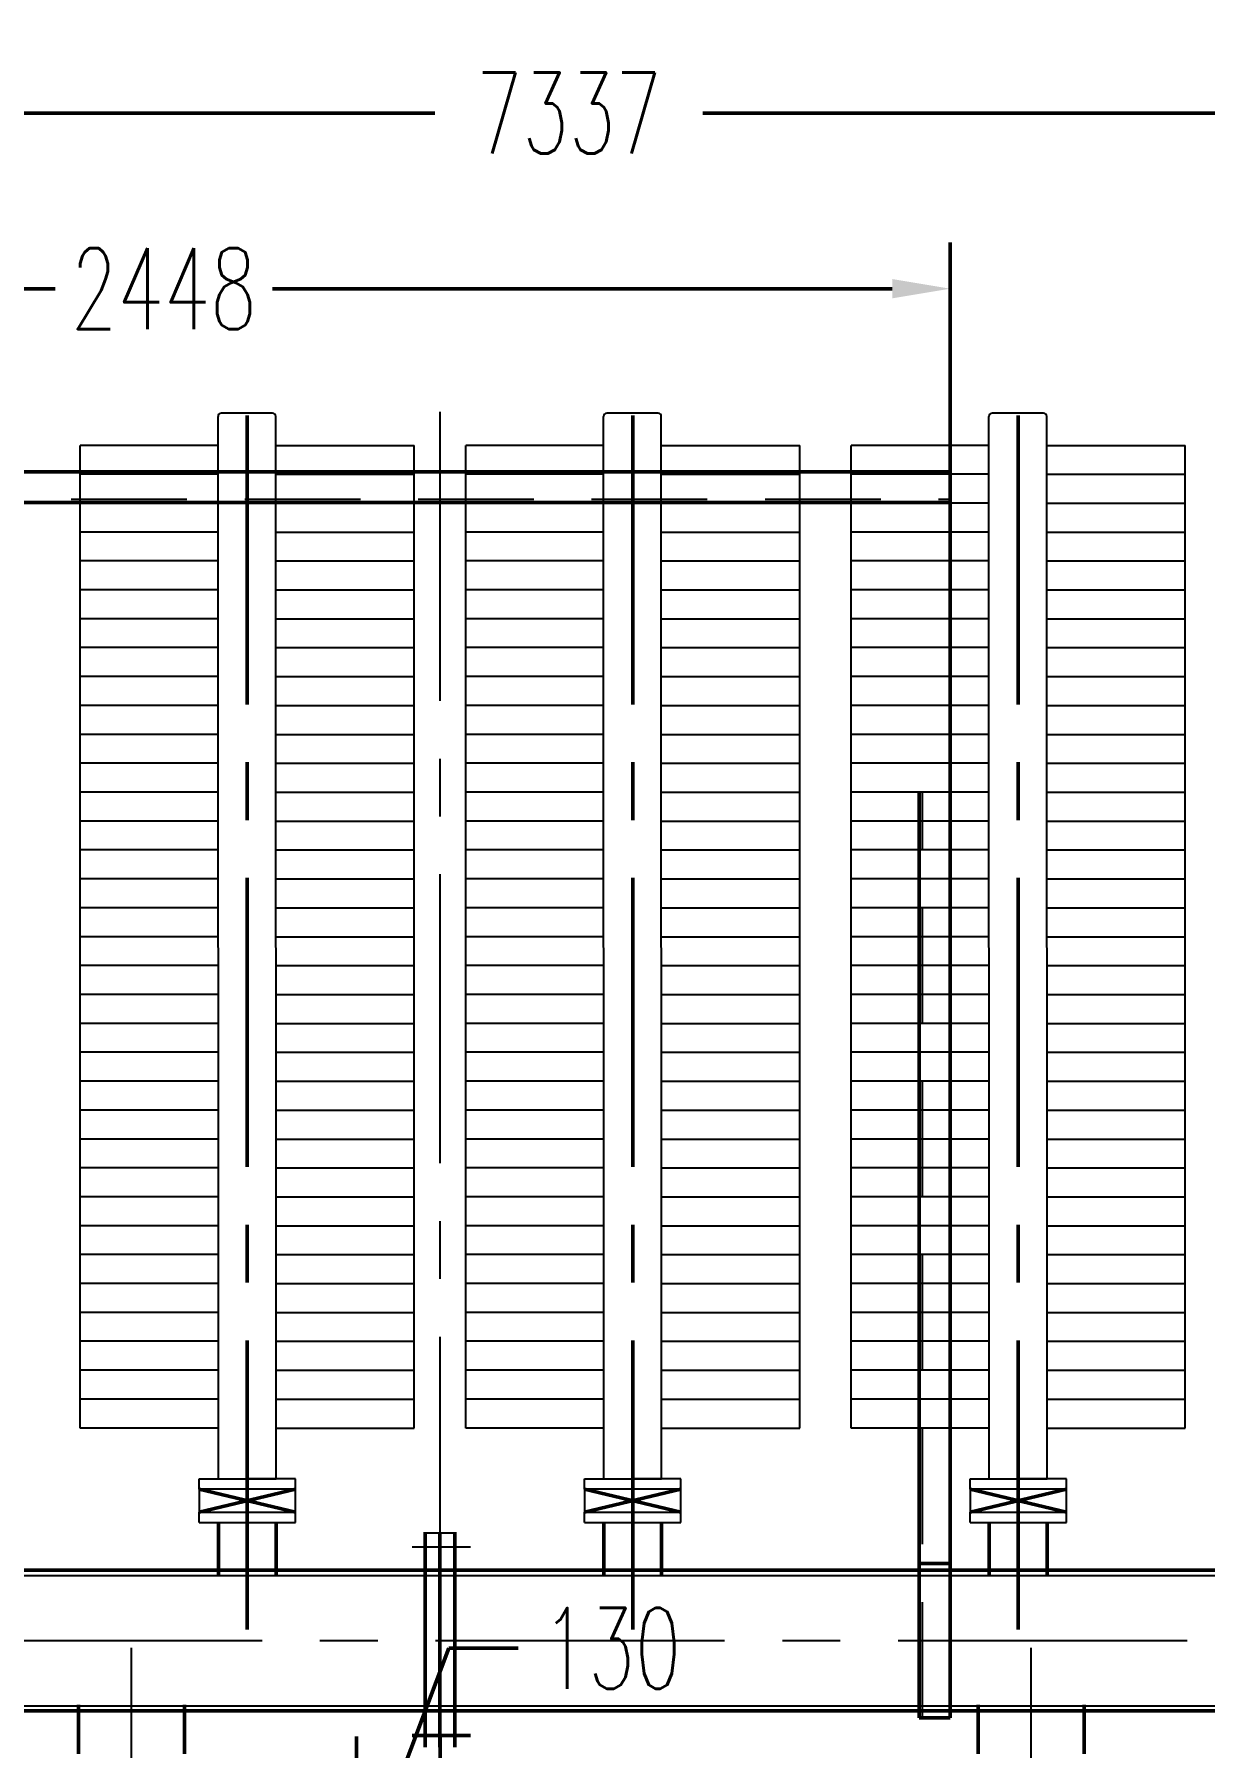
# Model space of a CAD drawing. Header units: millimetres. Extents: x 71406 to 93150, y 2492 to 17792.
# Drawn here: x 76297 to 78119, y 8147 to 10814 of the extents above; entities that cross this region are included whole.
import ezdxf

# ---------------------------------------------------------------- set-up
doc = ezdxf.new("R2010")
doc.units = ezdxf.units.MM
doc.header["$LTSCALE"] = 360
for name, pattern in [('CENTER', [2, 1.25, -0.25, 0.25, -0.25]), ('DASHED', [0.75, 0.5, -0.25]), ('DIVIDE', [1.25, 0.5, -0.25, 0, -0.25, 0, -0.25])]:
    doc.linetypes.add(name, pattern=pattern)
for name, color, linetype, lineweight in [('0粗实线层', 7, 'Continuous', 50), ('1虚线层', 5, 'DASHED', 25), ('2中心线层', 1, 'CENTER', 25)]:
    doc.layers.add(name, color=color, linetype=linetype, lineweight=lineweight)
doc.layers.add('5', color=3, linetype='Continuous')
doc.layers.add('6', color=4, linetype='DIVIDE')
doc.styles.add('TH_GBDIM', font='txt.shx', dxfattribs={"width": 0.67, "bigfont": 'hztxt.shx'})
doc.dimstyles.new('TH_GBDIM', dxfattribs={"dimscale": 36, "dimtxt": 3.5, "dimasz": 2.5, "dimexe": 2, "dimexo": 0, "dimgap": 1.5, "dimtad": 0, "dimtoh": 1, "dimdec": 1, "dimdsep": 46, "dimtxsty": 'TH_GBDIM', "dimcen": 2.5, "dimclrd": 3, "dimclre": 3, "dimclrt": 6, "dimadec": 0, "dimazin": 2, "dimtfac": 0.714286, "dimtdec": 1, "dimtmove": 0, "dimatfit": 3, "dimfxl": 2, "dimtzin": 0, "dimlwd": -1, "dimlwe": -1, "dimarcsym": 0})

# ---------------------------------------------------------------- blocks, each defined once
blk = doc.blocks.new('低压侧联管')
at = {"color": 1, "linetype": 'CENTER'}
for p, q in [((-305, 1907.5), (-305, -57.5)), ((295, 1907.5), (295, -57.5)), ((895, 1907.5), (895, -57.5))]:
    blk.add_line(p, q, dxfattribs=at)
at = {"color": 0}
for p, q in [((-380, 200), (-230, 236)), ((-230, 200), (-380, 236)), ((-380, 200), (-230, 236)), ((-230, 200), (-380, 236)), ((-380, 200), (-230, 236)), ((-230, 200), (-380, 236)), ((220, 200), (370, 236)), ((370, 200), (220, 236)), ((220, 200), (370, 236)), ((370, 200), (220, 236)), ((220, 200), (370, 236)), ((370, 200), (220, 236)), ((820, 200), (970, 236)), ((970, 200), (820, 236)), ((820, 200), (970, 236)), ((970, 200), (820, 236)), ((-350, 100), (-350, 184)), ((-350, 100), (-350, 184)), ((-350, 100), (-350, 184)), ((-260, 100), (-260, 184)), ((-260, 100), (-260, 184)), ((-260, 100), (-260, 184)), ((250, 100), (250, 184)), ((250, 100), (250, 184)), ((250, 100), (250, 184)), ((340, 100), (340, 184)), ((340, 100), (340, 184)), ((340, 100), (340, 184)), ((850, 100), (850, 184)), ((850, 100), (850, 184)), ((940, 100), (940, 184)), ((940, 100), (940, 184))]:
    blk.add_line(p, q, dxfattribs=at)
at = {"layer": '0粗实线层', "color": 0}
for p, q in [((-28, -166), (-28, 169)), ((-5, -166), (-5, 169)), ((18, -166), (18, 169)), ((-3462, 109.5), (3452, 109.5)), ((-567.5, -176), (-567.5, -100)), ((-402.5, -176), (-402.5, -100)), ((832.5, -176), (832.5, -100)), ((997.5, -176), (997.5, -100)), ((-3462, -109.5), (3452, -109.5))]:
    blk.add_line(p, q, dxfattribs=at)
at = {"layer": '0粗实线层', "color": 1}
blk.add_line((-48.5, -147.5), (42.3, -147.5), dxfattribs=at)
at = {"layer": '2中心线层'}
for p, q in [((-3612, 0), (3495.7, 0)), ((-485, -993), (-485, -11.3)), ((915, -993), (915, -11.3))]:
    blk.add_line(p, q, dxfattribs=at)
at = {"layer": '5', "color": 0}
for p, q in [((-350, 252), (-350.5, 1906)), ((-265.5, 1911), (-345.5, 1911)), ((-260, 252), (-260.5, 1906)), ((250, 252), (249.5, 1906)), ((334.5, 1911), (254.5, 1911)), ((340, 252), (339.5, 1906)), ((850, 252), (849.5, 1906)), ((934.5, 1911), (854.5, 1911)), ((940, 252), (939.5, 1906)), ((-565, 331), (-565, 1861)), ((-350, 1861), (-565, 1861)), ((-350, 1861), (-565, 1861)), ((-350, 1861), (-565, 1861)), ((-350, 1861), (-565, 1861)), ((-350, 1861), (-565, 1861)), ((-350, 1861), (-565, 1861)), ((-350, 1861), (-565, 1861)), ((-350, 1861), (-565, 1861)), ((-350, 1861), (-565, 1861)), ((-350, 1861), (-565, 1861)), ((-350, 1861), (-565, 1861)), ((-350, 1861), (-565, 1861)), ((-350, 1861), (-565, 1861)), ((-350, 1861), (-565, 1861)), ((-350, 1861), (-565, 1861)), ((-350, 1861), (-565, 1861)), ((-260, 1861), (-45, 1861)), ((-260, 1861), (-45, 1861)), ((-260, 1861), (-45, 1861)), ((-260, 1861), (-45, 1861)), ((-260, 1861), (-45, 1861)), ((-260, 1861), (-45, 1861)), ((-260, 1861), (-45, 1861)), ((-260, 1861), (-45, 1861)), ((-260, 1861), (-45, 1861)), ((-260, 1861), (-45, 1861)), ((-260, 1861), (-45, 1861)), ((-260, 1861), (-45, 1861)), ((-260, 1861), (-45, 1861)), ((-260, 1861), (-45, 1861)), ((-260, 1861), (-45, 1861)), ((-260, 1861), (-45, 1861)), ((-45, 331), (-45, 1861)), ((35, 331), (35, 1861)), ((250, 1861), (35, 1861)), ((250, 1861), (35, 1861)), ((250, 1861), (35, 1861)), ((250, 1861), (35, 1861)), ((250, 1861), (35, 1861)), ((250, 1861), (35, 1861)), ((250, 1861), (35, 1861)), ((250, 1861), (35, 1861)), ((250, 1861), (35, 1861)), ((250, 1861), (35, 1861)), ((250, 1861), (35, 1861)), ((250, 1861), (35, 1861)), ((250, 1861), (35, 1861)), ((250, 1861), (35, 1861)), ((250, 1861), (35, 1861)), ((250, 1861), (35, 1861)), ((340, 1861), (555, 1861)), ((340, 1861), (555, 1861)), ((340, 1861), (555, 1861)), ((340, 1861), (555, 1861)), ((340, 1861), (555, 1861)), ((340, 1861), (555, 1861)), ((340, 1861), (555, 1861)), ((340, 1861), (555, 1861)), ((340, 1861), (555, 1861)), ((340, 1861), (555, 1861)), ((340, 1861), (555, 1861)), ((340, 1861), (555, 1861)), ((340, 1861), (555, 1861)), ((340, 1861), (555, 1861)), ((340, 1861), (555, 1861)), ((340, 1861), (555, 1861)), ((555, 331), (555, 1861)), ((635, 331), (635, 1861)), ((850, 1861), (635, 1861)), ((850, 1861), (635, 1861)), ((850, 1861), (635, 1861)), ((850, 1861), (635, 1861)), ((850, 1861), (635, 1861)), ((850, 1861), (635, 1861)), ((850, 1861), (635, 1861)), ((850, 1861), (635, 1861)), ((850, 1861), (635, 1861)), ((850, 1861), (635, 1861)), ((850, 1861), (635, 1861)), ((850, 1861), (635, 1861)), ((850, 1861), (635, 1861)), ((850, 1861), (635, 1861)), ((850, 1861), (635, 1861)), ((850, 1861), (635, 1861)), ((940, 1861), (1155, 1861)), ((940, 1861), (1155, 1861)), ((940, 1861), (1155, 1861)), ((940, 1861), (1155, 1861)), ((940, 1861), (1155, 1861)), ((940, 1861), (1155, 1861)), ((940, 1861), (1155, 1861)), ((940, 1861), (1155, 1861)), ((940, 1861), (1155, 1861)), ((940, 1861), (1155, 1861)), ((940, 1861), (1155, 1861)), ((940, 1861), (1155, 1861)), ((940, 1861), (1155, 1861)), ((940, 1861), (1155, 1861)), ((940, 1861), (1155, 1861)), ((940, 1861), (1155, 1861)), ((1155, 331), (1155, 1861)), ((-350, 331), (-565, 331)), ((-260, 331), (-45, 331)), ((250, 331), (35, 331)), ((340, 331), (555, 331)), ((850, 331), (635, 331)), ((940, 331), (1155, 331)), ((-380, 236), (-380, 252)), ((-380, 252), (-305, 252)), ((-380, 236), (-380, 252)), ((-380, 252), (-305, 252)), ((-380, 236), (-380, 252)), ((-380, 252), (-305, 252)), ((-305, 252), (-260, 252)), ((-230, 252), (-305, 252)), ((-305, 252), (-260, 252)), ((-230, 252), (-305, 252)), ((-305, 252), (-260, 252)), ((-230, 252), (-305, 252)), ((-230, 236), (-230, 252)), ((-230, 236), (-230, 252)), ((-230, 236), (-230, 252)), ((220, 236), (220, 252)), ((220, 252), (295, 252)), ((220, 236), (220, 252)), ((220, 252), (295, 252)), ((220, 236), (220, 252)), ((220, 252), (295, 252)), ((295, 252), (340, 252)), ((370, 252), (295, 252)), ((295, 252), (340, 252)), ((370, 252), (295, 252)), ((295, 252), (340, 252)), ((370, 252), (295, 252)), ((370, 236), (370, 252)), ((370, 236), (370, 252)), ((370, 236), (370, 252)), ((820, 236), (820, 252)), ((820, 252), (895, 252)), ((820, 236), (820, 252)), ((820, 252), (895, 252)), ((895, 252), (940, 252)), ((970, 252), (895, 252)), ((895, 252), (940, 252)), ((970, 252), (895, 252)), ((970, 236), (970, 252)), ((970, 236), (970, 252)), ((-230, 236), (-380, 236)), ((-380, 236), (-380, 200)), ((-230, 236), (-380, 236)), ((-380, 236), (-380, 200)), ((-230, 236), (-380, 236)), ((-380, 236), (-380, 200)), ((-230, 200), (-230, 236)), ((-230, 200), (-230, 236)), ((-230, 200), (-230, 236)), ((370, 236), (220, 236)), ((220, 236), (220, 200)), ((370, 236), (220, 236)), ((220, 236), (220, 200)), ((370, 236), (220, 236)), ((220, 236), (220, 200)), ((370, 200), (370, 236)), ((370, 200), (370, 236)), ((370, 200), (370, 236)), ((970, 236), (820, 236)), ((820, 236), (820, 200)), ((970, 236), (820, 236)), ((820, 236), (820, 200)), ((970, 200), (970, 236)), ((970, 200), (970, 236)), ((-380, 200), (-230, 200)), ((-380, 184), (-380, 200)), ((-380, 200), (-230, 200)), ((-380, 184), (-380, 200)), ((-380, 200), (-230, 200)), ((-380, 184), (-380, 200)), ((-230, 184), (-230, 200)), ((-230, 184), (-230, 200)), ((-230, 184), (-230, 200)), ((220, 200), (370, 200)), ((220, 184), (220, 200)), ((220, 200), (370, 200)), ((220, 184), (220, 200)), ((220, 200), (370, 200)), ((220, 184), (220, 200)), ((370, 184), (370, 200)), ((370, 184), (370, 200)), ((370, 184), (370, 200)), ((820, 200), (970, 200)), ((820, 184), (820, 200)), ((820, 200), (970, 200)), ((820, 184), (820, 200)), ((970, 184), (970, 200)), ((970, 184), (970, 200)), ((-380, 184), (-230, 184)), ((-380, 184), (-230, 184)), ((-380, 184), (-230, 184)), ((220, 184), (370, 184)), ((220, 184), (370, 184)), ((220, 184), (370, 184)), ((820, 184), (970, 184)), ((820, 184), (970, 184))]:
    blk.add_line(p, q, dxfattribs=at)
at = {"layer": '5', "color": 2}
for p, q in [((-350, 1816), (-565, 1816)), ((-350, 1816), (-565, 1816)), ((-350, 1816), (-565, 1816)), ((-350, 1816), (-565, 1816)), ((-350, 1816), (-565, 1816)), ((-350, 1816), (-565, 1816)), ((-350, 1816), (-565, 1816)), ((-350, 1816), (-565, 1816)), ((-350, 1816), (-565, 1816)), ((-350, 1816), (-565, 1816)), ((-260, 1816), (-45, 1816)), ((-260, 1816), (-45, 1816)), ((-260, 1816), (-45, 1816)), ((-260, 1816), (-45, 1816)), ((-260, 1816), (-45, 1816)), ((-260, 1816), (-45, 1816)), ((-260, 1816), (-45, 1816)), ((-260, 1816), (-45, 1816)), ((-260, 1816), (-45, 1816)), ((-260, 1816), (-45, 1816)), ((250, 1816), (35, 1816)), ((250, 1816), (35, 1816)), ((250, 1816), (35, 1816)), ((250, 1816), (35, 1816)), ((250, 1816), (35, 1816)), ((250, 1816), (35, 1816)), ((250, 1816), (35, 1816)), ((250, 1816), (35, 1816)), ((250, 1816), (35, 1816)), ((250, 1816), (35, 1816)), ((340, 1816), (555, 1816)), ((340, 1816), (555, 1816)), ((340, 1816), (555, 1816)), ((340, 1816), (555, 1816)), ((340, 1816), (555, 1816)), ((340, 1816), (555, 1816)), ((340, 1816), (555, 1816)), ((340, 1816), (555, 1816)), ((340, 1816), (555, 1816)), ((340, 1816), (555, 1816)), ((850, 1816), (635, 1816)), ((850, 1816), (635, 1816)), ((850, 1816), (635, 1816)), ((850, 1816), (635, 1816)), ((850, 1816), (635, 1816)), ((850, 1816), (635, 1816)), ((850, 1816), (635, 1816)), ((850, 1816), (635, 1816)), ((850, 1816), (635, 1816)), ((850, 1816), (635, 1816)), ((940, 1816), (1155, 1816)), ((940, 1816), (1155, 1816)), ((940, 1816), (1155, 1816)), ((940, 1816), (1155, 1816)), ((940, 1816), (1155, 1816)), ((940, 1816), (1155, 1816)), ((940, 1816), (1155, 1816)), ((940, 1816), (1155, 1816)), ((940, 1816), (1155, 1816)), ((940, 1816), (1155, 1816)), ((-350, 1771), (-565, 1771)), ((-350, 1771), (-565, 1771)), ((-350, 1771), (-565, 1771)), ((-350, 1771), (-565, 1771)), ((-350, 1771), (-565, 1771)), ((-350, 1771), (-565, 1771)), ((-350, 1771), (-565, 1771)), ((-350, 1771), (-565, 1771)), ((-350, 1771), (-565, 1771)), ((-350, 1771), (-565, 1771)), ((-260, 1771), (-45, 1771)), ((-260, 1771), (-45, 1771)), ((-260, 1771), (-45, 1771)), ((-260, 1771), (-45, 1771)), ((-260, 1771), (-45, 1771)), ((-260, 1771), (-45, 1771)), ((-260, 1771), (-45, 1771)), ((-260, 1771), (-45, 1771)), ((-260, 1771), (-45, 1771)), ((-260, 1771), (-45, 1771)), ((250, 1771), (35, 1771)), ((250, 1771), (35, 1771)), ((250, 1771), (35, 1771)), ((250, 1771), (35, 1771)), ((250, 1771), (35, 1771)), ((250, 1771), (35, 1771)), ((250, 1771), (35, 1771)), ((250, 1771), (35, 1771)), ((250, 1771), (35, 1771)), ((250, 1771), (35, 1771)), ((340, 1771), (555, 1771)), ((340, 1771), (555, 1771)), ((340, 1771), (555, 1771)), ((340, 1771), (555, 1771)), ((340, 1771), (555, 1771)), ((340, 1771), (555, 1771)), ((340, 1771), (555, 1771)), ((340, 1771), (555, 1771)), ((340, 1771), (555, 1771)), ((340, 1771), (555, 1771)), ((850, 1771), (635, 1771)), ((850, 1771), (635, 1771)), ((850, 1771), (635, 1771)), ((850, 1771), (635, 1771)), ((850, 1771), (635, 1771)), ((850, 1771), (635, 1771)), ((850, 1771), (635, 1771)), ((850, 1771), (635, 1771)), ((850, 1771), (635, 1771)), ((850, 1771), (635, 1771)), ((940, 1771), (1155, 1771)), ((940, 1771), (1155, 1771)), ((940, 1771), (1155, 1771)), ((940, 1771), (1155, 1771)), ((940, 1771), (1155, 1771)), ((940, 1771), (1155, 1771)), ((940, 1771), (1155, 1771)), ((940, 1771), (1155, 1771)), ((940, 1771), (1155, 1771)), ((940, 1771), (1155, 1771)), ((-350, 1726), (-565, 1726)), ((-350, 1726), (-565, 1726)), ((-350, 1726), (-565, 1726)), ((-350, 1726), (-565, 1726)), ((-350, 1726), (-565, 1726)), ((-350, 1726), (-565, 1726)), ((-350, 1726), (-565, 1726)), ((-350, 1726), (-565, 1726)), ((-350, 1726), (-565, 1726)), ((-350, 1726), (-565, 1726)), ((-260, 1726), (-45, 1726)), ((-260, 1726), (-45, 1726)), ((-260, 1726), (-45, 1726)), ((-260, 1726), (-45, 1726)), ((-260, 1726), (-45, 1726)), ((-260, 1726), (-45, 1726)), ((-260, 1726), (-45, 1726)), ((-260, 1726), (-45, 1726)), ((-260, 1726), (-45, 1726)), ((-260, 1726), (-45, 1726)), ((250, 1726), (35, 1726)), ((250, 1726), (35, 1726)), ((250, 1726), (35, 1726)), ((250, 1726), (35, 1726)), ((250, 1726), (35, 1726)), ((250, 1726), (35, 1726)), ((250, 1726), (35, 1726)), ((250, 1726), (35, 1726)), ((250, 1726), (35, 1726)), ((250, 1726), (35, 1726)), ((340, 1726), (555, 1726)), ((340, 1726), (555, 1726)), ((340, 1726), (555, 1726)), ((340, 1726), (555, 1726)), ((340, 1726), (555, 1726)), ((340, 1726), (555, 1726)), ((340, 1726), (555, 1726)), ((340, 1726), (555, 1726)), ((340, 1726), (555, 1726)), ((340, 1726), (555, 1726)), ((850, 1726), (635, 1726)), ((850, 1726), (635, 1726)), ((850, 1726), (635, 1726)), ((850, 1726), (635, 1726)), ((850, 1726), (635, 1726)), ((850, 1726), (635, 1726)), ((850, 1726), (635, 1726)), ((850, 1726), (635, 1726)), ((850, 1726), (635, 1726)), ((850, 1726), (635, 1726)), ((940, 1726), (1155, 1726)), ((940, 1726), (1155, 1726)), ((940, 1726), (1155, 1726)), ((940, 1726), (1155, 1726)), ((940, 1726), (1155, 1726)), ((940, 1726), (1155, 1726)), ((940, 1726), (1155, 1726)), ((940, 1726), (1155, 1726)), ((940, 1726), (1155, 1726)), ((940, 1726), (1155, 1726)), ((-350, 1681), (-565, 1681)), ((-350, 1681), (-565, 1681)), ((-350, 1681), (-565, 1681)), ((-350, 1681), (-565, 1681)), ((-350, 1681), (-565, 1681)), ((-350, 1681), (-565, 1681)), ((-350, 1681), (-565, 1681)), ((-350, 1681), (-565, 1681)), ((-350, 1681), (-565, 1681)), ((-350, 1681), (-565, 1681)), ((-260, 1681), (-45, 1681)), ((-260, 1681), (-45, 1681)), ((-260, 1681), (-45, 1681)), ((-260, 1681), (-45, 1681)), ((-260, 1681), (-45, 1681)), ((-260, 1681), (-45, 1681)), ((-260, 1681), (-45, 1681)), ((-260, 1681), (-45, 1681)), ((-260, 1681), (-45, 1681)), ((-260, 1681), (-45, 1681)), ((250, 1681), (35, 1681)), ((250, 1681), (35, 1681)), ((250, 1681), (35, 1681)), ((250, 1681), (35, 1681)), ((250, 1681), (35, 1681)), ((250, 1681), (35, 1681)), ((250, 1681), (35, 1681)), ((250, 1681), (35, 1681)), ((250, 1681), (35, 1681)), ((250, 1681), (35, 1681)), ((340, 1681), (555, 1681)), ((340, 1681), (555, 1681)), ((340, 1681), (555, 1681)), ((340, 1681), (555, 1681)), ((340, 1681), (555, 1681)), ((340, 1681), (555, 1681)), ((340, 1681), (555, 1681)), ((340, 1681), (555, 1681)), ((340, 1681), (555, 1681)), ((340, 1681), (555, 1681)), ((850, 1681), (635, 1681)), ((850, 1681), (635, 1681)), ((850, 1681), (635, 1681)), ((850, 1681), (635, 1681)), ((850, 1681), (635, 1681)), ((850, 1681), (635, 1681)), ((850, 1681), (635, 1681)), ((850, 1681), (635, 1681)), ((850, 1681), (635, 1681)), ((850, 1681), (635, 1681)), ((940, 1681), (1155, 1681)), ((940, 1681), (1155, 1681)), ((940, 1681), (1155, 1681)), ((940, 1681), (1155, 1681)), ((940, 1681), (1155, 1681)), ((940, 1681), (1155, 1681)), ((940, 1681), (1155, 1681)), ((940, 1681), (1155, 1681)), ((940, 1681), (1155, 1681)), ((940, 1681), (1155, 1681)), ((-350, 1636), (-565, 1636)), ((-350, 1636), (-565, 1636)), ((-350, 1636), (-565, 1636)), ((-350, 1636), (-565, 1636)), ((-350, 1636), (-565, 1636)), ((-350, 1636), (-565, 1636)), ((-350, 1636), (-565, 1636)), ((-350, 1636), (-565, 1636)), ((-350, 1636), (-565, 1636)), ((-350, 1636), (-565, 1636)), ((-350, 1636), (-565, 1636)), ((-350, 1636), (-565, 1636)), ((-350, 1636), (-565, 1636)), ((-350, 1636), (-565, 1636)), ((-260, 1636), (-45, 1636)), ((-260, 1636), (-45, 1636)), ((-260, 1636), (-45, 1636)), ((-260, 1636), (-45, 1636)), ((-260, 1636), (-45, 1636)), ((-260, 1636), (-45, 1636)), ((-260, 1636), (-45, 1636)), ((-260, 1636), (-45, 1636)), ((250, 1636), (35, 1636)), ((250, 1636), (35, 1636)), ((250, 1636), (35, 1636)), ((250, 1636), (35, 1636)), ((250, 1636), (35, 1636)), ((250, 1636), (35, 1636)), ((250, 1636), (35, 1636)), ((250, 1636), (35, 1636)), ((250, 1636), (35, 1636)), ((250, 1636), (35, 1636)), ((250, 1636), (35, 1636)), ((250, 1636), (35, 1636)), ((250, 1636), (35, 1636)), ((250, 1636), (35, 1636)), ((340, 1636), (555, 1636)), ((340, 1636), (555, 1636)), ((340, 1636), (555, 1636)), ((340, 1636), (555, 1636)), ((340, 1636), (555, 1636)), ((340, 1636), (555, 1636)), ((340, 1636), (555, 1636)), ((340, 1636), (555, 1636)), ((850, 1636), (635, 1636)), ((850, 1636), (635, 1636)), ((850, 1636), (635, 1636)), ((850, 1636), (635, 1636)), ((850, 1636), (635, 1636)), ((850, 1636), (635, 1636)), ((850, 1636), (635, 1636)), ((850, 1636), (635, 1636)), ((850, 1636), (635, 1636)), ((850, 1636), (635, 1636)), ((850, 1636), (635, 1636)), ((850, 1636), (635, 1636)), ((850, 1636), (635, 1636)), ((850, 1636), (635, 1636)), ((940, 1636), (1155, 1636)), ((940, 1636), (1155, 1636)), ((940, 1636), (1155, 1636)), ((940, 1636), (1155, 1636)), ((940, 1636), (1155, 1636)), ((940, 1636), (1155, 1636)), ((940, 1636), (1155, 1636)), ((940, 1636), (1155, 1636)), ((-350, 1591), (-565, 1591)), ((-350, 1591), (-565, 1591)), ((-350, 1591), (-565, 1591)), ((-350, 1591), (-565, 1591)), ((-350, 1591), (-565, 1591)), ((-350, 1591), (-565, 1591)), ((-350, 1591), (-565, 1591)), ((-350, 1591), (-565, 1591)), ((-350, 1591), (-565, 1591)), ((-350, 1591), (-565, 1591)), ((-260, 1591), (-45, 1591)), ((-260, 1591), (-45, 1591)), ((-260, 1591), (-45, 1591)), ((-260, 1591), (-45, 1591)), ((-260, 1591), (-45, 1591)), ((250, 1591), (35, 1591)), ((250, 1591), (35, 1591)), ((250, 1591), (35, 1591)), ((250, 1591), (35, 1591)), ((250, 1591), (35, 1591)), ((250, 1591), (35, 1591)), ((250, 1591), (35, 1591)), ((250, 1591), (35, 1591)), ((250, 1591), (35, 1591)), ((250, 1591), (35, 1591)), ((340, 1591), (555, 1591)), ((340, 1591), (555, 1591)), ((340, 1591), (555, 1591)), ((340, 1591), (555, 1591)), ((340, 1591), (555, 1591)), ((850, 1591), (635, 1591)), ((850, 1591), (635, 1591)), ((850, 1591), (635, 1591)), ((850, 1591), (635, 1591)), ((850, 1591), (635, 1591)), ((850, 1591), (635, 1591)), ((850, 1591), (635, 1591)), ((850, 1591), (635, 1591)), ((850, 1591), (635, 1591)), ((850, 1591), (635, 1591)), ((940, 1591), (1155, 1591)), ((940, 1591), (1155, 1591)), ((940, 1591), (1155, 1591)), ((940, 1591), (1155, 1591)), ((940, 1591), (1155, 1591)), ((-350, 1546), (-565, 1546)), ((-350, 1546), (-565, 1546)), ((-350, 1546), (-565, 1546)), ((-350, 1546), (-565, 1546)), ((-350, 1546), (-565, 1546)), ((-350, 1546), (-565, 1546)), ((-350, 1546), (-565, 1546)), ((-350, 1546), (-565, 1546)), ((-350, 1546), (-565, 1546)), ((-350, 1546), (-565, 1546)), ((-350, 1546), (-565, 1546)), ((-350, 1546), (-565, 1546)), ((-350, 1546), (-565, 1546)), ((-350, 1546), (-565, 1546)), ((-260, 1546), (-45, 1546)), ((-260, 1546), (-45, 1546)), ((-260, 1546), (-45, 1546)), ((-260, 1546), (-45, 1546)), ((-260, 1546), (-45, 1546)), ((-260, 1546), (-45, 1546)), ((-260, 1546), (-45, 1546)), ((-260, 1546), (-45, 1546)), ((250, 1546), (35, 1546)), ((250, 1546), (35, 1546)), ((250, 1546), (35, 1546)), ((250, 1546), (35, 1546)), ((250, 1546), (35, 1546)), ((250, 1546), (35, 1546)), ((250, 1546), (35, 1546)), ((250, 1546), (35, 1546)), ((250, 1546), (35, 1546)), ((250, 1546), (35, 1546)), ((250, 1546), (35, 1546)), ((250, 1546), (35, 1546)), ((250, 1546), (35, 1546)), ((250, 1546), (35, 1546)), ((340, 1546), (555, 1546)), ((340, 1546), (555, 1546)), ((340, 1546), (555, 1546)), ((340, 1546), (555, 1546)), ((340, 1546), (555, 1546)), ((340, 1546), (555, 1546)), ((340, 1546), (555, 1546)), ((340, 1546), (555, 1546)), ((850, 1546), (635, 1546)), ((850, 1546), (635, 1546)), ((850, 1546), (635, 1546)), ((850, 1546), (635, 1546)), ((850, 1546), (635, 1546)), ((850, 1546), (635, 1546)), ((850, 1546), (635, 1546)), ((850, 1546), (635, 1546)), ((850, 1546), (635, 1546)), ((850, 1546), (635, 1546)), ((850, 1546), (635, 1546)), ((850, 1546), (635, 1546)), ((850, 1546), (635, 1546)), ((850, 1546), (635, 1546)), ((940, 1546), (1155, 1546)), ((940, 1546), (1155, 1546)), ((940, 1546), (1155, 1546)), ((940, 1546), (1155, 1546)), ((940, 1546), (1155, 1546)), ((940, 1546), (1155, 1546)), ((940, 1546), (1155, 1546)), ((940, 1546), (1155, 1546)), ((-350, 1501), (-565, 1501)), ((-350, 1501), (-565, 1501)), ((-350, 1501), (-565, 1501)), ((-350, 1501), (-565, 1501)), ((-350, 1501), (-565, 1501)), ((-350, 1501), (-565, 1501)), ((-350, 1501), (-565, 1501)), ((-350, 1501), (-565, 1501)), ((-350, 1501), (-565, 1501)), ((-350, 1501), (-565, 1501)), ((-260, 1501), (-45, 1501)), ((-260, 1501), (-45, 1501)), ((-260, 1501), (-45, 1501)), ((-260, 1501), (-45, 1501)), ((-260, 1501), (-45, 1501)), ((250, 1501), (35, 1501)), ((250, 1501), (35, 1501)), ((250, 1501), (35, 1501)), ((250, 1501), (35, 1501)), ((250, 1501), (35, 1501)), ((250, 1501), (35, 1501)), ((250, 1501), (35, 1501)), ((250, 1501), (35, 1501)), ((250, 1501), (35, 1501)), ((250, 1501), (35, 1501)), ((340, 1501), (555, 1501)), ((340, 1501), (555, 1501)), ((340, 1501), (555, 1501)), ((340, 1501), (555, 1501)), ((340, 1501), (555, 1501)), ((850, 1501), (635, 1501)), ((850, 1501), (635, 1501)), ((850, 1501), (635, 1501)), ((850, 1501), (635, 1501)), ((850, 1501), (635, 1501)), ((850, 1501), (635, 1501)), ((850, 1501), (635, 1501)), ((850, 1501), (635, 1501)), ((850, 1501), (635, 1501)), ((850, 1501), (635, 1501)), ((940, 1501), (1155, 1501)), ((940, 1501), (1155, 1501)), ((940, 1501), (1155, 1501)), ((940, 1501), (1155, 1501)), ((940, 1501), (1155, 1501)), ((-350, 1456), (-565, 1456)), ((-350, 1456), (-565, 1456)), ((-350, 1456), (-565, 1456)), ((-350, 1456), (-565, 1456)), ((-350, 1456), (-565, 1456)), ((-350, 1456), (-565, 1456)), ((-350, 1456), (-565, 1456)), ((-260, 1456), (-45, 1456)), ((-260, 1456), (-45, 1456)), ((-260, 1456), (-45, 1456)), ((-260, 1456), (-45, 1456)), ((-260, 1456), (-45, 1456)), ((-260, 1456), (-45, 1456)), ((-260, 1456), (-45, 1456)), ((250, 1456), (35, 1456)), ((250, 1456), (35, 1456)), ((250, 1456), (35, 1456)), ((250, 1456), (35, 1456)), ((250, 1456), (35, 1456)), ((250, 1456), (35, 1456)), ((250, 1456), (35, 1456)), ((340, 1456), (555, 1456)), ((340, 1456), (555, 1456)), ((340, 1456), (555, 1456)), ((340, 1456), (555, 1456)), ((340, 1456), (555, 1456)), ((340, 1456), (555, 1456)), ((340, 1456), (555, 1456)), ((850, 1456), (635, 1456)), ((850, 1456), (635, 1456)), ((850, 1456), (635, 1456)), ((850, 1456), (635, 1456)), ((850, 1456), (635, 1456)), ((850, 1456), (635, 1456)), ((850, 1456), (635, 1456)), ((940, 1456), (1155, 1456)), ((940, 1456), (1155, 1456)), ((940, 1456), (1155, 1456)), ((940, 1456), (1155, 1456)), ((940, 1456), (1155, 1456)), ((940, 1456), (1155, 1456)), ((940, 1456), (1155, 1456)), ((-350, 1411), (-565, 1411)), ((-350, 1411), (-565, 1411)), ((-350, 1411), (-565, 1411)), ((-350, 1411), (-565, 1411)), ((-350, 1411), (-565, 1411)), ((-260, 1411), (-45, 1411)), ((-260, 1411), (-45, 1411)), ((-260, 1411), (-45, 1411)), ((-260, 1411), (-45, 1411)), ((250, 1411), (35, 1411)), ((250, 1411), (35, 1411)), ((250, 1411), (35, 1411)), ((250, 1411), (35, 1411)), ((250, 1411), (35, 1411)), ((340, 1411), (555, 1411)), ((340, 1411), (555, 1411)), ((340, 1411), (555, 1411)), ((340, 1411), (555, 1411)), ((850, 1411), (635, 1411)), ((850, 1411), (635, 1411)), ((850, 1411), (635, 1411)), ((850, 1411), (635, 1411)), ((850, 1411), (635, 1411)), ((940, 1411), (1155, 1411)), ((940, 1411), (1155, 1411)), ((940, 1411), (1155, 1411)), ((940, 1411), (1155, 1411)), ((-350, 1366), (-565, 1366)), ((-350, 1366), (-565, 1366)), ((-350, 1366), (-565, 1366)), ((-350, 1366), (-565, 1366)), ((-350, 1366), (-565, 1366)), ((-350, 1366), (-565, 1366)), ((-350, 1366), (-565, 1366)), ((-260, 1366), (-45, 1366)), ((-260, 1366), (-45, 1366)), ((-260, 1366), (-45, 1366)), ((-260, 1366), (-45, 1366)), ((-260, 1366), (-45, 1366)), ((-260, 1366), (-45, 1366)), ((-260, 1366), (-45, 1366)), ((250, 1366), (35, 1366)), ((250, 1366), (35, 1366)), ((250, 1366), (35, 1366)), ((250, 1366), (35, 1366)), ((250, 1366), (35, 1366)), ((250, 1366), (35, 1366)), ((250, 1366), (35, 1366)), ((340, 1366), (555, 1366)), ((340, 1366), (555, 1366)), ((340, 1366), (555, 1366)), ((340, 1366), (555, 1366)), ((340, 1366), (555, 1366)), ((340, 1366), (555, 1366)), ((340, 1366), (555, 1366)), ((850, 1366), (635, 1366)), ((850, 1366), (635, 1366)), ((850, 1366), (635, 1366)), ((850, 1366), (635, 1366)), ((850, 1366), (635, 1366)), ((850, 1366), (635, 1366)), ((850, 1366), (635, 1366)), ((940, 1366), (1155, 1366)), ((940, 1366), (1155, 1366)), ((940, 1366), (1155, 1366)), ((940, 1366), (1155, 1366)), ((940, 1366), (1155, 1366)), ((940, 1366), (1155, 1366)), ((940, 1366), (1155, 1366)), ((-350, 1321), (-565, 1321)), ((-350, 1321), (-565, 1321)), ((-350, 1321), (-565, 1321)), ((-350, 1321), (-565, 1321)), ((-350, 1321), (-565, 1321)), ((-260, 1321), (-45, 1321)), ((-260, 1321), (-45, 1321)), ((-260, 1321), (-45, 1321)), ((-260, 1321), (-45, 1321)), ((250, 1321), (35, 1321)), ((250, 1321), (35, 1321)), ((250, 1321), (35, 1321)), ((250, 1321), (35, 1321)), ((250, 1321), (35, 1321)), ((340, 1321), (555, 1321)), ((340, 1321), (555, 1321)), ((340, 1321), (555, 1321)), ((340, 1321), (555, 1321)), ((850, 1321), (635, 1321)), ((850, 1321), (635, 1321)), ((850, 1321), (635, 1321)), ((850, 1321), (635, 1321)), ((850, 1321), (635, 1321)), ((940, 1321), (1155, 1321)), ((940, 1321), (1155, 1321)), ((940, 1321), (1155, 1321)), ((940, 1321), (1155, 1321)), ((-350, 1276), (-565, 1276)), ((-350, 1276), (-565, 1276)), ((-350, 1276), (-565, 1276)), ((-350, 1276), (-565, 1276)), ((-350, 1276), (-565, 1276)), ((-350, 1276), (-565, 1276)), ((-350, 1276), (-565, 1276)), ((-260, 1276), (-45, 1276)), ((-260, 1276), (-45, 1276)), ((-260, 1276), (-45, 1276)), ((-260, 1276), (-45, 1276)), ((-260, 1276), (-45, 1276)), ((-260, 1276), (-45, 1276)), ((-260, 1276), (-45, 1276)), ((250, 1276), (35, 1276)), ((250, 1276), (35, 1276)), ((250, 1276), (35, 1276)), ((250, 1276), (35, 1276)), ((250, 1276), (35, 1276)), ((250, 1276), (35, 1276)), ((250, 1276), (35, 1276)), ((340, 1276), (555, 1276)), ((340, 1276), (555, 1276)), ((340, 1276), (555, 1276)), ((340, 1276), (555, 1276)), ((340, 1276), (555, 1276)), ((340, 1276), (555, 1276)), ((340, 1276), (555, 1276)), ((850, 1276), (635, 1276)), ((850, 1276), (635, 1276)), ((850, 1276), (635, 1276)), ((850, 1276), (635, 1276)), ((850, 1276), (635, 1276)), ((850, 1276), (635, 1276)), ((850, 1276), (635, 1276)), ((940, 1276), (1155, 1276)), ((940, 1276), (1155, 1276)), ((940, 1276), (1155, 1276)), ((940, 1276), (1155, 1276)), ((940, 1276), (1155, 1276)), ((940, 1276), (1155, 1276)), ((940, 1276), (1155, 1276)), ((-350, 1231), (-565, 1231)), ((-350, 1231), (-565, 1231)), ((-350, 1231), (-565, 1231)), ((-350, 1231), (-565, 1231)), ((-350, 1231), (-565, 1231)), ((-260, 1231), (-45, 1231)), ((-260, 1231), (-45, 1231)), ((-260, 1231), (-45, 1231)), ((-260, 1231), (-45, 1231)), ((250, 1231), (35, 1231)), ((250, 1231), (35, 1231)), ((250, 1231), (35, 1231)), ((250, 1231), (35, 1231)), ((250, 1231), (35, 1231)), ((340, 1231), (555, 1231)), ((340, 1231), (555, 1231)), ((340, 1231), (555, 1231)), ((340, 1231), (555, 1231)), ((850, 1231), (635, 1231)), ((850, 1231), (635, 1231)), ((850, 1231), (635, 1231)), ((850, 1231), (635, 1231)), ((850, 1231), (635, 1231)), ((940, 1231), (1155, 1231)), ((940, 1231), (1155, 1231)), ((940, 1231), (1155, 1231)), ((940, 1231), (1155, 1231)), ((-350, 1186), (-565, 1186)), ((-350, 1186), (-565, 1186)), ((-350, 1186), (-565, 1186)), ((-260, 1186), (-45, 1186)), ((-260, 1186), (-45, 1186)), ((250, 1186), (35, 1186)), ((250, 1186), (35, 1186)), ((250, 1186), (35, 1186)), ((340, 1186), (555, 1186)), ((340, 1186), (555, 1186)), ((850, 1186), (635, 1186)), ((850, 1186), (635, 1186)), ((850, 1186), (635, 1186)), ((940, 1186), (1155, 1186)), ((940, 1186), (1155, 1186)), ((-350, 1141), (-565, 1141)), ((-350, 1141), (-565, 1141)), ((-260, 1141), (-45, 1141)), ((-260, 1141), (-45, 1141)), ((250, 1141), (35, 1141)), ((250, 1141), (35, 1141)), ((340, 1141), (555, 1141)), ((340, 1141), (555, 1141)), ((850, 1141), (635, 1141)), ((850, 1141), (635, 1141)), ((940, 1141), (1155, 1141)), ((940, 1141), (1155, 1141)), ((-350, 1096), (-565, 1096)), ((-350, 1096), (-557.5, 1096)), ((-260, 1096), (-45, 1096)), ((-260, 1096), (-52.5, 1096)), ((250, 1096), (35, 1096)), ((250, 1096), (42.5, 1096)), ((340, 1096), (555, 1096)), ((340, 1096), (547.5, 1096)), ((850, 1096), (635, 1096)), ((850, 1096), (642.5, 1096)), ((940, 1096), (1155, 1096)), ((940, 1096), (1147.5, 1096)), ((-350, 1051), (-565, 1051)), ((-350, 1051), (-557.5, 1051)), ((-260, 1051), (-45, 1051)), ((-260, 1051), (-52.5, 1051)), ((250, 1051), (35, 1051)), ((250, 1051), (42.5, 1051)), ((340, 1051), (555, 1051)), ((340, 1051), (547.5, 1051)), ((850, 1051), (635, 1051)), ((850, 1051), (642.5, 1051)), ((940, 1051), (1155, 1051)), ((940, 1051), (1147.5, 1051)), ((-350, 1006), (-565, 1006)), ((-260, 1006), (-45, 1006)), ((250, 1006), (35, 1006)), ((340, 1006), (555, 1006)), ((850, 1006), (635, 1006)), ((940, 1006), (1155, 1006)), ((-350, 961), (-565, 961)), ((-260, 961), (-45, 961)), ((250, 961), (35, 961)), ((340, 961), (555, 961)), ((850, 961), (635, 961)), ((940, 961), (1155, 961)), ((-350, 916), (-565, 916)), ((-260, 916), (-45, 916)), ((250, 916), (35, 916)), ((340, 916), (555, 916)), ((850, 916), (635, 916)), ((940, 916), (1155, 916)), ((-350, 871), (-565, 871)), ((-260, 871), (-45, 871)), ((250, 871), (35, 871)), ((340, 871), (555, 871)), ((850, 871), (635, 871)), ((940, 871), (1155, 871)), ((-350, 826), (-565, 826)), ((-260, 826), (-45, 826)), ((250, 826), (35, 826)), ((340, 826), (555, 826)), ((850, 826), (635, 826)), ((940, 826), (1155, 826)), ((-350, 781), (-565, 781)), ((-260, 781), (-45, 781)), ((250, 781), (35, 781)), ((340, 781), (555, 781)), ((850, 781), (635, 781)), ((940, 781), (1155, 781)), ((-350, 736), (-565, 736)), ((-260, 736), (-45, 736)), ((250, 736), (35, 736)), ((340, 736), (555, 736)), ((850, 736), (635, 736)), ((940, 736), (1155, 736)), ((-350, 691), (-565, 691)), ((-260, 691), (-45, 691)), ((250, 691), (35, 691)), ((340, 691), (555, 691)), ((850, 691), (635, 691)), ((940, 691), (1155, 691)), ((-350, 646), (-565, 646)), ((-260, 646), (-45, 646)), ((250, 646), (35, 646)), ((340, 646), (555, 646)), ((850, 646), (635, 646)), ((940, 646), (1155, 646)), ((-350, 601), (-565, 601)), ((-260, 601), (-45, 601)), ((250, 601), (35, 601)), ((340, 601), (555, 601)), ((850, 601), (635, 601)), ((940, 601), (1155, 601)), ((-350, 556), (-565, 556)), ((-260, 556), (-45, 556)), ((250, 556), (35, 556)), ((340, 556), (555, 556)), ((850, 556), (635, 556)), ((940, 556), (1155, 556)), ((-350, 511), (-565, 511)), ((-260, 511), (-45, 511)), ((250, 511), (35, 511)), ((340, 511), (555, 511)), ((850, 511), (635, 511)), ((940, 511), (1155, 511)), ((-350, 466), (-565, 466)), ((-260, 466), (-45, 466)), ((250, 466), (35, 466)), ((340, 466), (555, 466)), ((850, 466), (635, 466)), ((940, 466), (1155, 466)), ((-350, 421), (-565, 421)), ((-260, 421), (-45, 421)), ((250, 421), (35, 421)), ((340, 421), (555, 421)), ((850, 421), (635, 421)), ((940, 421), (1155, 421)), ((-350, 376), (-565, 376)), ((-260, 376), (-45, 376)), ((250, 376), (35, 376)), ((340, 376), (555, 376)), ((850, 376), (635, 376)), ((940, 376), (1155, 376))]:
    blk.add_line(p, q, dxfattribs=at)
at = {"layer": '5', "color": 0}
for centre, start, end in [((-345.5, 1906), 90, 180), ((-265.5, 1906), 0, 90), ((254.5, 1906), 90, 180), ((334.5, 1906), 0, 90), ((854.5, 1906), 90, 180), ((934.5, 1906), 0, 90)]:
    blk.add_arc(centre, 5, start, end, dxfattribs=at)
at = {"layer": '6', "color": 0}
blk.add_line((18, 167.5), (-28, 167.5), dxfattribs=at)
at = {"layer": '6', "color": 1}
blk.add_line((-48.5, 146), (42.3, 146), dxfattribs=at)
at = {"layer": '6', "color": 6, "linetype": 'ByBlock'}
for p, q in [((-3462, 101.5), (3452, 101.5)), ((-3462, -101.5), (-343.7, -101.5)), ((-432, -101.5), (3452, -101.5))]:
    blk.add_line(p, q, dxfattribs=at)
blk = doc.blocks.new('*D872')
at = {"layer": '0粗实线层', "color": 3, "transparency": 16777216}
for p, q in [((80797.4, 14767.8), (80797.4, 10619.6)), ((73460.4, 11284), (73460.4, 10619.6)), ((73550.4, 10691.6), (76920.1, 10691.6)), ((80707.4, 10691.6), (77337.7, 10691.6))]:
    blk.add_line(p, q, dxfattribs=at)
for points in [[(73550.4, 10706.6), (73550.4, 10676.6), (73460.4, 10691.6)], [(80707.4, 10706.6), (80707.4, 10676.6), (80797.4, 10691.6)]]:
    blk.add_solid(points, dxfattribs=at)
at = {"layer": 'Defpoints', "color": 0, "transparency": 16777216}
for p in [(80797.4, 14767.8), (73460.4, 11284), (80797.4, 10691.6)]:
    blk.add_point(p, dxfattribs=at)
at = {"layer": '0粗实线层', "color": 6, "transparency": 16777216, "insert": (77128.9, 10691.6), "char_height": 126, "attachment_point": 5, "style": 'TH_GBDIM'}
blk.add_mtext('7337', dxfattribs=at)
blk = doc.blocks.new('*D882')
at = {"layer": '0粗实线层', "color": 3, "transparency": 16777216}
for p, q in [((76863.4, 8092), (76941.9, 8301.3)), ((76941.9, 8301.3), (77049.9, 8301.3)), ((76798.4, 7681.8), (76798.4, 8164)), ((76928.4, 7894), (76928.4, 8164)), ((76708.4, 8092), (76618.4, 8092)), ((76798.4, 8092), (76928.4, 8092)), ((76798.4, 8092), (76928.4, 8092)), ((77018.4, 8092), (77108.4, 8092))]:
    blk.add_line(p, q, dxfattribs=at)
for points in [[(76708.4, 8107), (76708.4, 8077), (76798.4, 8092)], [(77018.4, 8107), (77018.4, 8077), (76928.4, 8092)]]:
    blk.add_solid(points, dxfattribs=at)
at = {"layer": 'Defpoints', "color": 0, "transparency": 16777216}
for p in [(76928.4, 8092), (76928.4, 7894), (76798.4, 7681.8)]:
    blk.add_point(p, dxfattribs=at)
at = {"layer": '0粗实线层', "color": 6, "transparency": 16777216, "insert": (77195.3, 8301.3), "char_height": 126, "attachment_point": 5, "style": 'TH_GBDIM'}
blk.add_mtext('130', dxfattribs=at)
blk = doc.blocks.new('*D895')
at = {"layer": '0粗实线层', "color": 3, "transparency": 16777216}
for p, q in [((81169, 8504.7), (81169, 3126.7)), ((73368.4, 3512.3), (73368.4, 3126.7)), ((73458.4, 3198.7), (77081, 3198.7)), ((81079, 3198.7), (77456.4, 3198.7))]:
    blk.add_line(p, q, dxfattribs=at)
for points in [[(73458.4, 3213.7), (73458.4, 3183.7), (73368.4, 3198.7)], [(81079, 3213.7), (81079, 3183.7), (81169, 3198.7)]]:
    blk.add_solid(points, dxfattribs=at)
at = {"layer": 'Defpoints', "color": 0, "transparency": 16777216}
for p in [(81169, 8504.7), (73368.4, 3512.3), (81169, 3198.7)]:
    blk.add_point(p, dxfattribs=at)
at = {"layer": '0粗实线层', "color": 6, "transparency": 16777216, "insert": (77268.7, 3198.7), "char_height": 126, "attachment_point": 5, "style": 'TH_GBDIM'}
blk.add_mtext('7801', dxfattribs=at)
blk = doc.blocks.new('*D901')
at = {"layer": '0粗实线层', "color": 3, "transparency": 16777216}
for p, q in [((75274.4, 10581.8), (75274.4, 10346.2)), ((77722.3, 9471.9), (77722.3, 10490.2)), ((75364.4, 10418.2), (76329.3, 10418.2)), ((77632.3, 10418.2), (76667.4, 10418.2))]:
    blk.add_line(p, q, dxfattribs=at)
for points in [[(75364.4, 10433.2), (75364.4, 10403.2), (75274.4, 10418.2)], [(77632.3, 10433.2), (77632.3, 10403.2), (77722.3, 10418.2)]]:
    blk.add_solid(points, dxfattribs=at)
at = {"layer": 'Defpoints', "color": 0, "transparency": 16777216}
for p in [(75274.4, 10581.8), (77722.3, 10418.2), (77722.3, 9471.9)]:
    blk.add_point(p, dxfattribs=at)
at = {"layer": '0粗实线层', "color": 6, "transparency": 16777216, "insert": (76498.4, 10418.2), "char_height": 126, "attachment_point": 5, "style": 'TH_GBDIM'}
blk.add_mtext('2448', dxfattribs=at)

msp = doc.modelspace()

# ---------------------------------------------------------------- linework, layer by layer
at = {"layer": '0粗实线层'}
for p, q in [((75274.396, 10133.295), (77722.307, 10133.295)), ((77722.307, 10133.295), (77674.307, 10133.295)), ((75274.396, 10085.295), (77722.307, 10085.295)), ((77674.307, 8193.291), (77674.307, 9633.295)), ((77722.307, 8193.291), (77722.307, 9633.295)), ((77674.307, 8193.291), (77674.307, 8433.291)), ((77722.307, 8433.291), (77674.307, 8433.291)), ((77722.307, 8433.291), (77722.307, 8193.291)), ((77722.307, 8193.291), (77674.307, 8193.291))]:
    msp.add_line(p, q, dxfattribs=at)
at = {"layer": '1虚线层'}
for p, q in [((75274.396, 10090.595), (77722.307, 10090.595)), ((77679.607, 8193.291), (77679.607, 9633.295))]:
    msp.add_line(p, q, dxfattribs=at)
at = {"layer": '2中心线层'}
msp.add_line((76928.351, 10226.439), (76928.351, 3434.476), dxfattribs=at)

# ---------------------------------------------------------------- block references
at = {"layer": '0粗实线层'}
msp.add_blockref('低压侧联管', (76933.362, 8313.291), dxfattribs=at)

# ---------------------------------------------------------------- dimensions: what is measured, and where the dimension line sits
for base, p1, p2, override, picture, middle in [((80797.431, 10691.577), (73460.351, 11284.005), (80797.431, 14767.805), {"dimdec": 0}, '*D872', (77128.891, 10691.577)), ((77722.307, 10418.195), (75274.396, 10581.768), (77722.307, 9471.862), {"dimdec": 0}, '*D901', (76498.351, 10418.195)), ((76928.351, 8091.973), (76798.351, 7681.795), (76928.351, 7893.98), {"dimtmove": 1}, '*D882', (77103.86, 8301.261))]:
    dim = msp.add_linear_dim(base=base, p1=p1, p2=p2, dimstyle='TH_GBDIM', override=override, dxfattribs=at)
    dim.commit()
    dim.dimension.update_dxf_attribs({"geometry": picture, "text_midpoint": middle, "dimtype": 160})
dim = msp.add_linear_dim(base=(81169.047, 3198.735), p1=(73368.351, 3512.295), p2=(81169.047, 8504.744), dimstyle='TH_GBDIM', override={"dimdec": 0}, dxfattribs=at)
dim.commit()
dim.dimension.update_dxf_attribs({"geometry": '*D895', "text_midpoint": (77268.699, 3198.735)})

doc.saveas('drawing.dxf')
